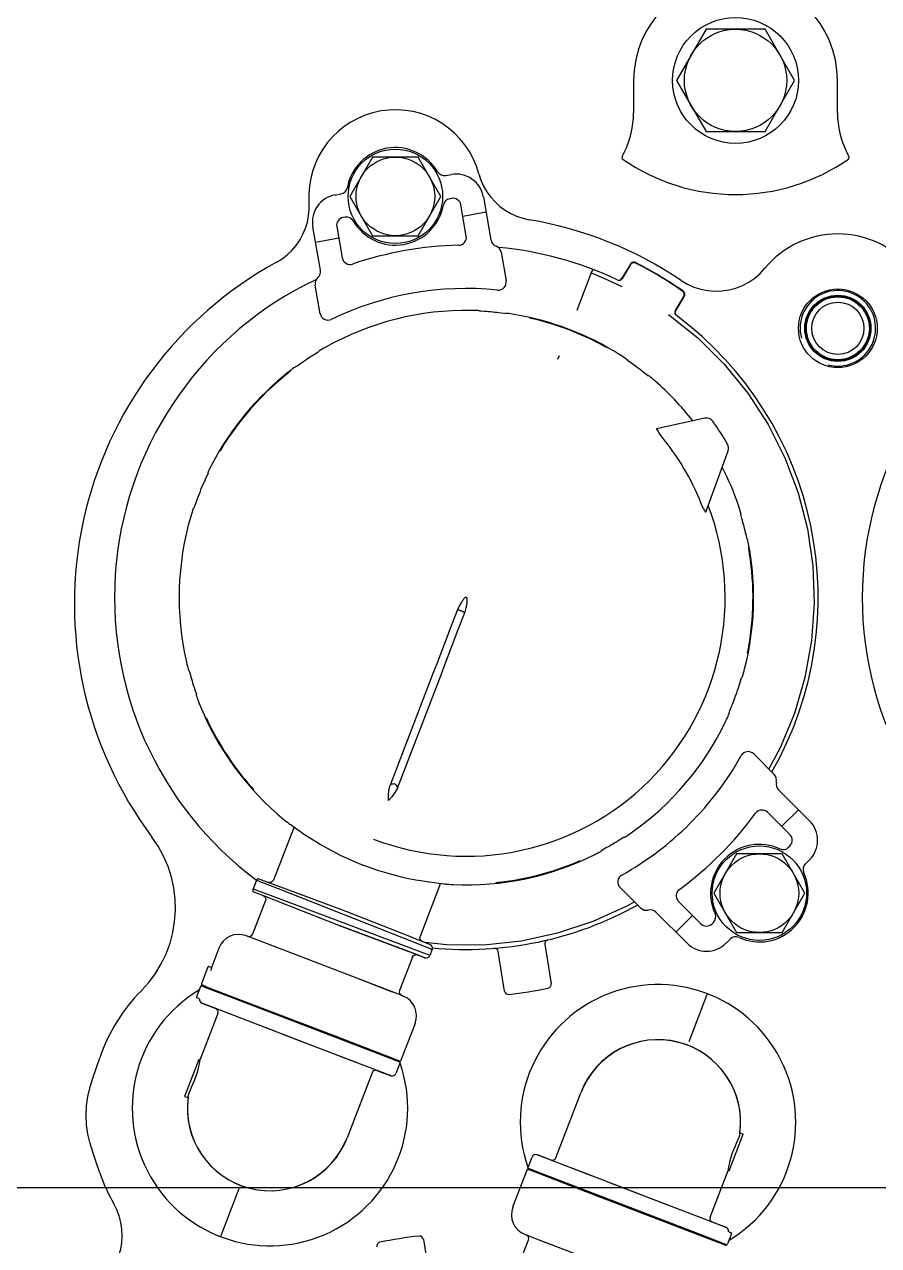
# Model space of a CAD drawing. Header units: millimetres. Extents: x 156850 to 204135, y 56350 to 74150.
# Drawn here: x 158319 to 158427.5, y 62789.9 to 62945.1 of the extents above; entities that cross this region are included whole.
import ezdxf

# ---------------------------------------------------------------- set-up
doc = ezdxf.new("R2010")
doc.units = ezdxf.units.MM
doc.header["$LTSCALE"] = 150
doc.layers.add('-----33 Equipment', color=5, linetype='Continuous')

# ---------------------------------------------------------------- blocks, each defined once
blk = doc.blocks.new('X-2F-PLAN$0$AUDIT_I_260115101451-0')
at = {"color": 0}
for p, q in [((150.9, -43.91), (150.74, -44.33)), ((155.57, -45.71), (150.9, -43.91)), ((204.24, -44.7), (203.97, -44.78)), ((204.84, -44.53), (204.24, -44.7)), ((204.98, -44.49), (205.07, -44.39)), ((155.46, -45.84), (155.51, -45.85)), ((155.51, -45.85), (155.57, -45.71)), ((161.44, -48.13), (155.51, -45.85)), ((162.73, -46.18), (157.12, -60.77)), ((162.75, -46.11), (162.7, -46.26)), ((162.74, -46.14), (162.75, -46.12)), ((163.27, -45.79), (163.23, -45.8)), ((163.23, -45.8), (163.23, -45.79)), ((163.24, -50.42), (164.78, -46.4)), ((163.3, -45.77), (163.27, -45.79)), ((163.33, -45.73), (163.3, -45.77)), ((163.33, -45.73), (163.43, -45.46)), ((164.86, -45.91), (163.56, -45.41)), ((164.78, -46.4), (164.8, -46.36)), ((164.8, -46.36), (164.92, -46.04)), ((164.94, -46.41), (164.88, -46.56)), ((164.94, -46.41), (165.06, -46.09)), ((167.34, -46.86), (165.19, -46.03)), ((201.79, -45.41), (201.97, -45.43)), ((225.63, -45.02), (225.72, -45.12)), ((229.42, -46.58), (229.18, -46.47)), ((164.88, -46.56), (163.27, -50.77)), ((166.97, -47.23), (166.85, -47.18)), ((167.08, -47.27), (166.97, -47.23)), ((167.19, -47.31), (167.08, -47.27)), ((167.28, -47.34), (167.19, -47.31)), ((167.4, -46.99), (167.3, -47.23)), ((169.75, -48.26), (167.37, -47.35)), ((197.79, -47.27), (197.76, -47.21)), ((198.62, -46.78), (198.74, -46.73)), ((198.94, -46.68), (198.65, -46.82)), ((198.74, -46.73), (198.84, -46.68)), ((198.99, -46.61), (199.01, -46.64)), ((230.12, -46.9), (230.28, -46.9)), ((133.07, -48.46), (133.06, -48.46)), ((133.09, -48.47), (133.07, -48.46)), ((139.13, -50.8), (133.53, -48.64)), ((232.93, -48.41), (232.95, -48.39)), ((233.01, -48.43), (233.09, -48.47)), ((139.61, -50.98), (139.6, -50.98)), ((155.27, -71.15), (163.24, -50.42)), ((163.27, -50.77), (158.74, -62.56)), ((169.63, -56.1), (171.26, -51.85)), ((171.25, -51.87), (171.3, -51.75)), ((171.29, -51.78), (171.3, -51.75)), ((175.77, -54.17), (171.53, -52.54)), ((175.78, -56.5), (177.22, -52.64)), ((176.93, -52.58), (176.37, -54.01)), ((177.22, -52.64), (177.24, -52.6)), ((178.36, -53.03), (177.24, -52.6)), ((189.89, -52.66), (189.85, -52.65)), ((189.91, -52.59), (189.98, -52.53)), ((190.23, -52.37), (189.95, -52.61)), ((189.98, -52.53), (190.07, -52.45)), ((190.07, -52.45), (190.18, -52.35)), ((159.83, -53.74), (159.17, -55.45)), ((176.37, -54.01), (172.57, -63.66)), ((178.6, -53.22), (176.85, -57.91)), ((177.26, -55.84), (178.33, -53.09)), ((239.53, -53.41), (239.51, -53.45)), ((185.13, -57.81), (178.39, -55.19)), ((158.82, -56.36), (155.28, -65.56)), ((242.66, -56.88), (242.5, -56.68)), ((242.57, -56.7), (242.73, -56.9)), ((242.84, -57.1), (242.66, -56.88)), ((242.73, -56.9), (242.86, -57.06)), ((242.95, -57.24), (242.84, -57.1)), ((242.86, -57.06), (242.95, -57.18)), ((242.99, -57.28), (242.95, -57.24)), ((243, -57.3), (243.06, -57.32)), ((243.2, -57.43), (243.04, -57.22)), ((176.85, -57.91), (174.43, -64.37)), ((243.66, -58.05), (243.7, -58.22)), ((244, -58.64), (243.78, -58.33)), ((244.3, -59.07), (244, -58.64)), ((245.05, -60.21), (244.9, -59.97)), ((245.44, -60.83), (245.05, -60.21)), ((250.36, -61.12), (254, -60.48)), ((255.88, -61.17), (261.39, -60.19)), ((245.46, -60.86), (245.44, -60.83)), ((245.46, -60.86), (245.57, -60.93)), ((259.94, -63.5), (259.42, -60.54)), ((156.18, -63.21), (153.74, -69.55)), ((158.74, -62.56), (156, -69.68)), ((261.42, -63.24), (257.44, -63.94)), ((265.44, -63.03), (265.57, -63.77)), ((153.9, -67.73), (145.64, -64.55)), ((168.88, -73.48), (172.57, -63.66)), ((172.57, -63.66), (169.34, -72.27)), ((174.43, -64.37), (171.15, -72.69)), ((172.57, -63.66), (172.57, -63.66)), ((265.27, -64.91), (260.27, -67.79)), ((262.62, -64.29), (262.58, -64.05)), ((270.27, -67.79), (265.27, -64.91)), ((164.16, -70.31), (165.82, -66.01)), ((260.27, -67.79), (260.27, -73.57)), ((270.27, -73.57), (270.27, -67.79)), ((153.55, -70.04), (153.89, -69.16)), ((153.58, -69.96), (153.52, -70.11)), ((153.53, -70.1), (153.55, -70.04)), ((153.53, -70.08), (153.53, -70.1)), ((155.21, -71.29), (153.81, -70.75)), ((160.16, -73.19), (155.35, -71.34)), ((168.59, -72.84), (164.35, -71.21)), ((190.08, -70.95), (204.48, -76.48)), ((204.84, -75.54), (190.44, -70.02)), ((163.65, -71.64), (163.7, -71.52)), ((168.56, -74.33), (169.56, -71.68)), ((171.17, -72.63), (170.22, -75.02)), ((132.72, -74.26), (127.71, -75.05)), ((168.57, -74.28), (168.52, -74.42)), ((168.52, -74.43), (168.56, -74.33)), ((168.52, -74.42), (168.52, -74.43)), ((168.94, -73.31), (168.57, -74.28)), ((170.14, -77.16), (170.45, -74.46)), ((177.97, -76.41), (171.22, -73.84)), ((260.27, -73.57), (265.27, -76.45)), ((265.27, -76.45), (270.27, -73.57)), ((169.56, -75.36), (168.81, -75.07)), ((170.2, -75.07), (170.22, -75.02)), ((170.22, -75.02), (170.21, -75.05)), ((170.21, -75.05), (170.21, -75.05)), ((205.88, -75.94), (204.84, -75.54)), ((208.67, -77.01), (205.88, -75.94)), ((177.91, -76.97), (177.89, -76.97)), ((177.89, -76.97), (177.89, -77.01)), ((265.01, -77.83), (264.97, -77.59)), ((267.92, -77.07), (268.05, -77.81)), ((210, -78.59), (212.27, -79.46)), ((260.22, -79.69), (264.2, -78.99)), ((214.25, -79.82), (214.34, -79.59)), ((263.24, -82.21), (262.72, -79.25)), ((250.74, -81.36), (250.67, -81.48)), ((265.21, -81.86), (259.7, -82.83)), ((164.28, -84.54), (169.29, -83.75)), ((178.03, -83.47), (178.06, -83.48)), ((178.03, -83.48), (178.03, -83.47)), ((178.06, -83.77), (178.04, -83.64)), ((178.07, -83.91), (178.06, -83.77)), ((250.44, -84.1), (250.5, -83.59)), ((250.38, -84.58), (250.44, -84.1)), ((250.38, -84.62), (250.38, -84.58)), ((250.38, -84.62), (250.42, -84.78)), ((258.17, -84.12), (254.53, -84.76)), ((128.41, -85.96), (132.65, -87.59)), ((136.84, -85.61), (141.65, -87.46)), ((133.35, -87.16), (133.3, -87.28)), ((141.73, -87.65), (133.76, -108.38)), ((141.79, -87.51), (143.19, -88.05)), ((249.71, -88.15), (249.75, -88.17)), ((249.77, -88.04), (249.75, -88.17)), ((249.8, -87.94), (249.77, -88.04)), ((249.82, -87.85), (249.8, -87.94)), ((249.81, -87.76), (249.83, -87.77)), ((132.84, -88.49), (132.13, -90.34)), ((138.26, -96.24), (141, -89.12)), ((140.82, -95.59), (143.26, -89.25)), ((143.45, -88.76), (143.11, -89.64)), ((143.42, -88.84), (143.48, -88.69)), ((143.47, -88.7), (143.45, -88.76)), ((143.47, -88.72), (143.47, -88.7)), ((170.22, -89.68), (165.21, -90.47)), ((249.49, -89.16), (249.45, -89.15)), ((143.1, -91.07), (151.36, -94.25)), ((245, -91.48), (244.53, -91.3)), ((138.18, -102.44), (141.72, -93.24)), ((180.67, -93.81), (180.62, -93.7)), ((180.71, -93.92), (180.67, -93.81)), ((180.75, -94), (180.71, -93.92)), ((180.82, -94.06), (180.78, -94.07)), ((180.81, -94.04), (180.82, -94.06)), ((255.67, -95.62), (250.76, -93.73)), ((255.9, -95.71), (255.67, -95.62)), ((133.73, -108.03), (138.26, -96.24)), ((182.2, -96.94), (182.06, -96.83)), ((182.46, -97.39), (182.71, -97.84)), ((246.11, -97.48), (246.08, -97.47)), ((246.25, -97.24), (246.19, -97.34)), ((246.31, -97.13), (246.25, -97.24)), ((246.72, -96.25), (246.75, -96.27)), ((134.27, -112.62), (139.88, -98.03)), ((174.83, -101.85), (177.44, -99.24)), ((254.62, -98.98), (254.61, -99.07)), ((254.62, -99.06), (254.62, -99.13)), ((183.81, -99.78), (183.81, -99.65)), ((243.8, -101.03), (244.1, -100.61)), ((244.1, -100.61), (244.32, -100.31)), ((244.54, -100.1), (244.4, -100.19)), ((254.74, -99.36), (254.86, -99.45)), ((254.74, -99.39), (254.86, -99.48)), ((256.6, -100.56), (254.85, -99.5)), ((256.66, -100.54), (254.86, -99.45)), ((256.78, -100.63), (256.66, -100.54)), ((242.54, -102.69), (242.99, -102.11)), ((242.99, -102.11), (243.16, -101.89)), ((256.79, -101.21), (256.82, -101.2)), ((256.82, -101.2), (256.85, -101.19)), ((256.85, -101.19), (256.9, -101.05)), ((280, -100.95), (275.87, -100.95)), ((137.17, -105.06), (137.83, -103.35)), ((170.36, -107.74), (174.31, -103.78)), ((237.07, -109.99), (235.71, -103.86)), ((242.52, -102.72), (242.49, -102.85)), ((242.52, -102.72), (242.54, -102.69)), ((173.89, -108.44), (171.77, -106.32)), ((175.68, -106.65), (172.83, -109.51)), ((250.2, -106.32), (250.28, -106.27)), ((250.59, -106.25), (250.73, -106.31)), ((250.62, -106.23), (250.76, -106.29)), ((250.73, -106.31), (252.54, -107.39)), ((250.78, -106.27), (252.53, -107.33)), ((280, -106.39), (273.5, -110.15)), ((286.5, -110.15), (280, -106.39)), ((132.12, -112.24), (133.73, -108.03)), ((133.76, -108.38), (132.22, -112.4)), ((157.39, -107.82), (157.4, -107.82)), ((157.87, -108), (163.74, -110.26)), ((252.54, -107.39), (252.67, -107.45)), ((253.1, -107.36), (253.2, -107.25)), ((253.2, -107.25), (253.19, -107.19)), ((225.12, -110.12), (232.94, -112.97)), ((273.5, -110.15), (273.5, -117.65)), ((286.5, -117.65), (286.5, -110.15)), ((135.56, -110.67), (141.49, -112.95)), ((163.74, -110.26), (163.91, -110.33)), ((163.91, -110.33), (163.93, -110.34)), ((163.93, -110.34), (163.94, -110.34)), ((176.72, -111.16), (171.72, -114.04)), ((172.83, -110.92), (173.01, -111.09)), ((181.72, -114.04), (176.72, -111.16)), ((132.06, -112.39), (131.94, -112.71)), ((132.06, -112.39), (132.12, -112.24)), ((132.2, -112.44), (132.08, -112.76)), ((133.44, -113.39), (132.14, -112.89)), ((132.22, -112.4), (132.2, -112.44)), ((133.67, -113.07), (133.57, -113.34)), ((133.67, -113.07), (133.7, -113.03)), ((133.7, -113.03), (133.73, -113.01)), ((133.73, -113.01), (133.77, -113)), ((133.77, -113), (133.77, -113.01)), ((134.25, -112.69), (134.3, -112.54)), ((134.26, -112.66), (134.25, -112.68)), ((141.49, -112.95), (141.43, -113.09)), ((141.43, -113.09), (146.1, -114.89)), ((141.54, -112.96), (141.49, -112.95)), ((170.88, -113.22), (170.36, -112.69)), ((199.65, -113.06), (199.51, -113.07)), ((199.65, -113.06), (199.69, -113.07)), ((199.69, -113.07), (200.37, -113.35)), ((146.26, -114.47), (146.1, -114.89)), ((171.72, -114.04), (171.72, -119.82)), ((181.72, -119.82), (181.72, -114.04)), ((200.37, -113.35), (200.63, -113.46)), ((204.23, -114.78), (204.11, -114.68)), ((224.98, -114.59), (224.86, -114.56)), ((191.8, -118.82), (194.41, -116.21)), ((207.21, -115.46), (207.21, -115.43)), ((207.29, -115.44), (207.61, -115.5)), ((207.48, -115.52), (207.37, -115.5)), ((207.61, -115.54), (207.48, -115.52)), ((208.57, -115.63), (208.56, -115.7)), ((215.42, -116.08), (215.4, -116.14)), ((220.22, -115.63), (220.6, -115.57)), ((220.46, -115.63), (220.29, -115.66)), ((220.58, -115.61), (220.46, -115.63)), ((220.66, -115.59), (220.58, -115.61)), ((220.7, -115.59), (220.64, -115.56)), ((221.78, -115.35), (221.63, -115.44)), ((273.5, -117.65), (280, -121.41)), ((280, -121.41), (286.5, -117.65)), ((184.14, -120.82), (187, -117.97)), ((189.87, -119.34), (185.91, -123.29)), ((171.72, -119.82), (176.72, -122.7)), ((176.72, -122.7), (181.72, -119.82)), ((182.56, -120.64), (182.73, -120.82)), ((187.33, -121.88), (185.21, -119.76)), ((180.96, -123.29), (180.43, -122.77)), ((275.87, -126.85), (280, -126.85))]:
    blk.add_line(p, q, dxfattribs=at)
for points in [[(141.19, -33.12), (142.42, -32.69), (143.66, -32.28), (144.89, -31.92), (146.1, -31.63), (147.3, -31.45), (148.5, -31.39), (149.7, -31.45), (150.9, -31.63), (152.11, -31.92), (153.34, -32.28), (154.58, -32.69), (155.81, -33.12)], [(127.79, -33.83), (128.44, -34.38), (129.14, -34.85), (129.89, -35.25), (130.68, -35.56), (131.5, -35.79), (132.34, -35.94), (133.19, -35.99), (134.04, -35.95), (134.88, -35.82), (135.7, -35.6), (136.49, -35.3), (137.25, -34.92)], [(164.33, -38.41), (165.38, -39.36), (166.53, -40.2), (167.74, -40.94), (169.02, -41.55), (170.35, -42.05), (171.73, -42.41), (173.13, -42.64), (174.55, -42.74), (175.97, -42.7), (177.38, -42.53), (178.77, -42.23), (180.12, -41.8), (181.43, -41.24), (182.68, -40.55), (183.85, -39.76)], [(150.84, -44.35), (151.05, -44.4), (151.35, -44.5), (151.71, -44.64), (152.08, -44.8), (152.44, -44.96)], [(152.44, -44.96), (152.91, -45.17), (153.39, -45.35), (153.86, -45.5), (154.31, -45.62), (154.71, -45.71), (155.04, -45.78), (155.3, -45.82), (155.46, -45.84)], [(204.98, -44.49), (204.94, -44.5), (204.84, -44.53)], [(206.09, -44.13), (205.82, -44.2), (205.57, -44.26), (205.36, -44.31), (205.2, -44.35), (205.1, -44.38), (205.07, -44.39)], [(225.63, -45.02), (225.59, -45), (225.49, -44.97), (225.33, -44.92), (225.12, -44.85), (224.88, -44.77), (224.6, -44.69)], [(162.75, -46.12), (162.67, -46.31), (162.07, -47.87)], [(201.79, -45.41), (201.76, -45.42), (201.66, -45.46), (201.51, -45.51), (201.31, -45.59), (201.08, -45.67), (200.83, -45.77)], [(202.1, -45.38), (202, -45.42), (201.97, -45.43)], [(202.95, -45.1), (202.69, -45.18), (202.1, -45.38)], [(225.86, -45.17), (225.76, -45.13), (225.72, -45.12)], [(226.72, -45.47), (226.46, -45.38), (225.86, -45.17)], [(167.36, -47.36), (167.34, -47.36), (167.28, -47.34)], [(167.3, -47.23), (167.3, -47.27), (167.31, -47.31), (167.33, -47.34), (167.36, -47.36)], [(198.84, -46.68), (198.92, -46.64), (198.97, -46.62), (198.99, -46.61)], [(199.01, -46.64), (199, -46.65), (198.94, -46.68)], [(230.12, -46.9), (230.08, -46.88), (229.98, -46.84), (229.42, -46.58)], [(231.19, -47.36), (230.96, -47.23), (230.74, -47.12), (230.55, -47.03), (230.41, -46.96), (230.31, -46.92), (230.28, -46.9)], [(133.53, -48.64), (133.39, -48.59), (133.26, -48.54), (133.09, -48.47)], [(233.27, -48.63), (232.99, -48.46), (232.94, -48.43), (232.93, -48.41)], [(232.95, -48.39), (232.96, -48.4), (233.01, -48.43)], [(233.09, -48.47), (233.19, -48.53), (233.29, -48.59)], [(189.85, -52.65), (189.87, -52.64), (189.91, -52.59)], [(189.95, -52.61), (189.9, -52.65), (189.89, -52.66)], [(176.41, -53.89), (176.34, -54.02), (176.23, -54.12), (176.09, -54.18), (175.94, -54.21), (175.79, -54.18), (175.77, -54.17)], [(178.33, -53.09), (178.36, -53.03), (178.36, -53.03)], [(163.65, -71.64), (163.66, -71.61), (170.18, -54.66)], [(169.56, -75.36), (169.56, -75.35), (169.58, -75.29), (169.63, -75.16), (177.26, -55.84)], [(178.39, -55.19), (178.36, -55.18), (178.23, -55.09), (178.14, -54.98), (178.08, -54.84), (178.07, -54.69), (178.1, -54.58)], [(256.89, -55.58), (257.33, -56.28), (257.84, -56.94), (258.41, -57.54), (259.04, -58.08), (259.72, -58.55), (260.45, -58.94), (261.22, -59.26), (262.01, -59.5), (262.83, -59.65), (263.65, -59.72), (264.48, -59.71)], [(168.81, -75.07), (168.85, -74.97), (175.78, -56.5)], [(185.43, -57.38), (185.39, -57.45), (185.24, -57.66), (184.99, -58), (184.67, -58.45), (184.28, -59.01), (183.84, -59.68), (183.36, -60.43), (182.87, -61.25), (182.39, -62.11)], [(186.06, -56.55), (185.88, -56.77), (185.73, -56.97), (185.59, -57.14), (185.49, -57.27), (185.43, -57.35), (185.42, -57.38)], [(242.95, -57.18), (243.01, -57.26), (243.03, -57.29), (243.05, -57.3), (243.05, -57.32), (243.06, -57.32)], [(243, -57.3), (243, -57.29), (242.99, -57.28)], [(243.66, -58.05), (243.63, -58.02), (243.57, -57.93), (243.48, -57.8), (243.35, -57.63), (243.2, -57.43)], [(243.78, -58.33), (243.72, -58.25), (243.7, -58.22)], [(246.12, -61.84), (245.98, -61.6), (245.85, -61.38), (245.74, -61.19), (245.65, -61.05), (245.59, -60.96), (245.57, -60.93)], [(154.2, -68.34), (154.03, -68.76), (153.53, -70.08)], [(156, -69.68), (155.36, -71.31), (155.35, -71.34)], [(188.49, -69.81), (189.15, -69.8), (189.8, -69.87), (190.44, -70.02)], [(190.08, -70.95), (189.51, -70.63), (188.98, -70.25), (188.49, -69.81)], [(155.21, -71.29), (155.22, -71.26), (155.27, -71.15)], [(190.62, -70.62), (190.48, -70.74), (190.34, -70.84), (190.23, -70.91), (190.14, -70.95), (190.08, -70.95)], [(190.62, -70.62), (190.59, -70.45), (190.56, -70.29), (190.53, -70.15), (190.48, -70.06), (190.44, -70.02)], [(168.59, -72.84), (168.61, -72.85), (168.74, -72.93), (168.84, -73.05), (168.89, -73.19), (168.91, -73.33), (168.88, -73.48)], [(178.81, -71.43), (178.6, -72.37), (178.42, -73.3), (178.27, -74.17), (178.15, -74.97), (178.06, -75.66), (178, -76.22), (177.95, -76.63), (177.92, -76.89), (177.91, -76.97)], [(168.59, -74.25), (168.52, -74.42), (168.52, -74.43)], [(170.59, -74.1), (170.65, -74), (170.75, -73.9), (170.89, -73.83), (171.03, -73.81), (171.18, -73.83), (171.22, -73.84)], [(175.62, -101.06), (175.06, -100.11), (173.1, -95.79), (171.62, -91.28), (170.62, -86.65), (170.13, -81.92), (170.14, -77.16)], [(177.89, -77.01), (177.88, -77.11), (177.87, -77.28), (177.85, -77.49), (177.83, -77.74), (177.82, -78.02)], [(204.48, -76.48), (205.53, -76.87), (208.32, -77.95)], [(210.35, -77.66), (209.55, -77.34), (208.67, -77.01)], [(208.32, -77.95), (209.19, -78.29), (210, -78.59)], [(212.58, -79.05), (212.61, -78.97), (212.63, -78.89), (212.66, -78.82), (212.67, -78.76), (212.68, -78.72), (212.69, -78.68), (212.69, -78.65), (212.7, -78.62), (212.69, -78.6), (212.69, -78.59), (212.69, -78.58), (212.68, -78.57), (212.68, -78.56), (212.67, -78.55), (212.66, -78.55), (212.65, -78.54), (212.64, -78.54), (212.63, -78.53), (210.35, -77.66)], [(212.27, -79.46), (212.28, -79.47), (212.29, -79.47), (212.3, -79.48), (212.31, -79.48), (212.32, -79.48), (212.33, -79.47), (212.34, -79.47), (212.36, -79.46), (212.37, -79.45), (212.38, -79.44), (212.4, -79.42), (212.42, -79.4), (212.44, -79.36), (212.46, -79.32), (212.49, -79.26), (212.52, -79.2), (212.55, -79.12), (212.58, -79.05)], [(214.34, -79.59), (214.31, -79.56), (214.27, -79.53), (214.24, -79.5), (214.21, -79.47), (214.16, -79.43), (214.12, -79.4), (214.06, -79.35), (214, -79.3), (213.93, -79.25), (213.86, -79.2), (213.77, -79.14), (213.68, -79.07), (213.57, -79), (213.45, -78.93), (213.32, -78.86), (213.18, -78.78), (213.01, -78.7), (212.82, -78.61), (212.62, -78.53)], [(212.26, -79.46), (212.46, -79.53), (212.65, -79.59), (212.82, -79.64), (212.98, -79.68), (213.12, -79.71), (213.25, -79.74), (213.37, -79.76), (213.49, -79.77), (213.59, -79.79), (213.68, -79.8), (213.77, -79.81), (213.85, -79.81), (213.92, -79.82), (213.98, -79.82), (214.03, -79.82), (214.08, -79.82), (214.13, -79.82), (214.17, -79.82), (214.21, -79.82), (214.25, -79.82)], [(250.74, -81.36), (250.74, -81.33), (250.75, -81.22), (250.75, -81.06), (250.76, -80.84), (250.77, -80.59), (250.78, -80.31)], [(250.6, -82.52), (250.62, -82.25), (250.63, -82)], [(250.63, -82), (250.67, -81.52), (250.67, -81.48)], [(268.12, -81.3), (267.33, -81.56), (266.57, -81.9), (265.85, -82.31), (265.18, -82.79), (264.56, -83.34), (264, -83.96), (263.51, -84.63), (263.09, -85.34), (262.75, -86.09), (262.48, -86.88), (262.3, -87.69)], [(178.04, -83.64), (178.03, -83.54), (178.03, -83.48)], [(178.06, -83.48), (178.07, -83.5), (178.08, -83.56), (178.12, -83.93)], [(250.27, -85.79), (250.31, -85.53), (250.35, -85.29), (250.38, -85.08), (250.4, -84.92), (250.42, -84.81), (250.42, -84.78)], [(133.35, -87.16), (133.34, -87.19), (126.82, -104.14)], [(141, -89.12), (141.64, -87.49), (141.65, -87.46)], [(141.79, -87.51), (141.78, -87.54), (141.73, -87.65)], [(249.71, -88.15), (249.79, -87.84), (249.8, -87.78), (249.8, -87.76)], [(249.83, -87.77), (249.83, -87.79), (249.82, -87.85)], [(142.8, -90.46), (142.97, -90.04), (143.47, -88.72)], [(180.66, -93.69), (180.79, -93.99), (180.81, -94.04)], [(180.78, -94.07), (180.77, -94.05), (180.75, -94)], [(181.59, -95.93), (181.71, -96.16), (181.82, -96.38), (181.92, -96.57), (181.99, -96.71), (182.04, -96.8), (182.06, -96.83)], [(255.53, -95.56), (254.99, -96.88), (254.42, -98.18), (253.81, -99.46)], [(255.99, -95.74), (255.97, -95.73), (255.9, -95.71)], [(182.2, -96.94), (182.22, -96.97), (182.27, -97.06), (182.46, -97.39)], [(246.08, -97.47), (246.14, -97.35), (246.27, -97.12)], [(246.19, -97.34), (246.15, -97.42), (246.12, -97.47), (246.11, -97.48)], [(183.26, -98.76), (183.4, -99), (183.74, -99.53)], [(244.54, -100.1), (244.56, -100.07), (244.62, -99.98), (244.71, -99.85), (244.83, -99.67), (244.96, -99.47), (245.11, -99.25)], [(254.62, -99.09), (254.66, -99.23), (254.74, -99.36)], [(254.62, -99.13), (254.66, -99.27), (254.74, -99.39)], [(183.74, -99.53), (183.79, -99.62), (183.81, -99.65)], [(183.81, -99.78), (183.83, -99.82), (183.89, -99.9), (183.98, -100.04), (184.1, -100.22), (184.24, -100.43), (184.4, -100.66)], [(244.32, -100.31), (244.38, -100.22), (244.4, -100.19)], [(256.9, -101.05), (256.9, -100.9), (256.86, -100.76), (256.78, -100.63)], [(270.06, -99.51), (270.09, -99.49), (270.13, -99.49)], [(270.13, -99.49), (270.2, -99.49), (270.28, -99.52), (270.38, -99.55), (270.49, -99.59), (270.61, -99.64), (270.73, -99.7), (270.86, -99.76)], [(235.63, -103.9), (235.51, -103.97), (235.37, -104.05), (235.2, -104.15), (235.01, -104.27), (234.82, -104.43)], [(235.71, -103.86), (235.7, -103.86), (235.67, -103.87), (235.63, -103.9)], [(241.82, -103.66), (242, -103.45), (242.16, -103.26), (242.3, -103.09), (242.4, -102.96), (242.47, -102.88), (242.49, -102.85)], [(250.25, -105.38), (247.29, -109.09), (243.94, -112.46), (240.26, -115.46), (236.28, -118.03), (232.04, -120.17), (227.6, -121.84), (223, -123.03), (218.31, -123.72), (213.56, -123.9), (208.81, -123.56), (204.12, -122.72), (199.56, -121.38), (195.17, -119.56), (192.51, -118.11)], [(250.27, -106.28), (250.33, -106.25), (250.48, -106.22), (250.62, -106.23)], [(250.3, -106.26), (250.45, -106.23), (250.59, -106.25)], [(254.59, -107.01), (254.12, -107.79), (253.75, -108.62), (253.48, -109.48), (253.3, -110.37), (253.23, -111.27), (253.26, -112.18), (253.39, -113.07), (253.62, -113.95), (253.95, -114.79), (254.37, -115.59), (254.88, -116.34), (255.47, -117.03), (256.14, -117.64)], [(252.67, -107.45), (252.82, -107.46), (252.97, -107.43), (253.1, -107.36)], [(225.12, -110.12), (225.12, -110.11), (225.15, -110.09)], [(225.15, -110.09), (225.29, -110.02), (225.38, -109.96), (225.49, -109.9), (225.61, -109.83), (225.76, -109.76), (225.92, -109.68), (226.11, -109.59), (226.32, -109.5)], [(134.25, -112.68), (134.33, -112.49), (134.93, -110.93)], [(144.56, -113.84), (144.09, -113.63), (143.61, -113.45), (143.14, -113.3), (142.69, -113.18), (142.29, -113.09), (141.96, -113.02), (141.7, -112.98), (141.54, -112.96)], [(198.53, -112.63), (198.79, -112.75), (199.02, -112.86), (199.23, -112.95), (199.38, -113.02), (199.48, -113.06), (199.51, -113.07)], [(146.16, -114.45), (145.95, -114.4), (145.65, -114.3), (145.29, -114.16), (144.92, -114), (144.56, -113.84)], [(203.12, -114.37), (203.38, -114.45), (203.97, -114.63)], [(203.97, -114.63), (204.07, -114.66), (204.11, -114.68)], [(204.23, -114.78), (204.27, -114.79), (204.37, -114.82), (204.52, -114.87), (204.72, -114.93), (204.96, -114.99), (205.22, -115.06)], [(223.84, -114.84), (224.11, -114.77), (224.35, -114.7)], [(224.35, -114.7), (224.82, -114.57), (224.86, -114.56)], [(224.98, -114.59), (225.02, -114.58), (225.12, -114.55), (225.28, -114.5), (225.49, -114.44), (225.72, -114.36), (226, -114.27)], [(207.21, -115.43), (207.23, -115.43), (207.29, -115.44)], [(207.37, -115.5), (207.28, -115.48), (207.23, -115.47), (207.21, -115.46)], [(219.86, -115.69), (219.99, -115.67), (220.22, -115.63)], [(220.29, -115.66), (220.06, -115.7), (219.93, -115.72)], [(220.6, -115.57), (220.62, -115.57), (220.64, -115.56), (220.64, -115.56)], [(220.62, -115.65), (220.88, -115.6), (221.12, -115.55), (221.33, -115.51), (221.49, -115.48), (221.6, -115.45), (221.63, -115.44)], [(220.7, -115.59), (220.7, -115.59), (220.68, -115.59), (220.66, -115.59)], [(221.78, -115.35), (221.81, -115.34), (221.92, -115.32), (222.28, -115.23)], [(222.28, -115.23), (222.52, -115.18), (222.79, -115.11)], [(270.86, -128.04), (270.73, -128.1), (270.61, -128.16), (270.49, -128.21), (270.38, -128.25), (270.28, -128.28), (270.2, -128.31), (270.13, -128.31), (270.09, -128.31), (270.06, -128.29)]]:
    blk.add_lwpolyline(points, dxfattribs=at)
for centre, radius in [((265.27, -70.68), 6), ((265.27, -70.68), 5), ((280, -113.9), 8), ((280, -113.9), 6.5), ((176.72, -116.93), 6), ((176.72, -116.93), 5), ((248.5, -126.9), 5), ((248.5, -126.9), 4.2), ((248.5, -126.9), 4.11), ((248.5, -126.9), 4), ((248.5, -126.9), 3.32)]:
    blk.add_circle(centre, radius, dxfattribs=at)
for centre, radius, start, end in [((213.5, -79.4), 49.5, 28.7645, 126.7902), ((148.5, -54.4), 22.5, 108.9664, 120.0048), ((148.5, -54.4), 22.5, 45.3, 71.0333), ((214.27, -79.7), 44.7, 25.3058, 143.4047), ((149.4, -54.75), 17.5, 31.1655, 289.0656), ((214.28, -79.7), 36.5, 73.5743, 102.9692), ((149.4, -54.75), 10.5, 82.6702, 249.0294), ((149.41, -54.75), 10.5, 82.2348, 248.9275), ((214.29, -79.7), 36.42, 106.4567, 108.1477), ((163.22, -46.29), 0.5, 88.4519, 158.955), ((163.24, -45.69), 0.1, 268.4337, 338.963), ((163.52, -45.5), 0.1, 68.9622, 158.9627), ((149.4, -54.75), 17.5, 27.7359, 28.372), ((164.83, -46), 0.1, 338.9625, 68.9625), ((165.16, -46.13), 0.1, 68.9625, 158.9625), ((214.28, -79.7), 36.5, 111.6208, 140.643), ((214.29, -79.7), 36.42, 65.8682, 70.038), ((161.62, -47.66), 0.5, 248.9854, 338.9115), ((165.24, -47.17), 0.7, 173.8897, 197.0893), ((167.4, -47.25), 0.1, 165.4087, 248.9806), ((167.3, -46.95), 0.1, 338.9622, 68.9627), ((214.29, -79.7), 36.42, 115.4338, 131.352), ((214.29, -79.7), 36.45, 116.9625, 124.5369), ((214.29, -79.7), 36.46, 115.4422, 116.9625), ((214.28, -79.7), 36.5, 38.0149, 62.3951), ((168.78, -50.78), 2.7, 338.9648, 68.9625), ((214.29, -79.7), 36.42, 39.2211, 58.5821), ((214.29, -79.7), 36.46, 56.9625, 58.5738), ((214.29, -79.7), 36.45, 46.1745, 56.9625), ((214.29, -79.7), 36.46, 124.5228, 131.3851), ((171.71, -52.08), 0.5, 159.0031, 248.9256), ((177.06, -53.06), 0.5, 68.9655, 105.2348), ((178.18, -53.49), 0.5, 32.6987, 68.962), ((214.29, -79.7), 36.46, 39.1111, 46.1789), ((214.29, -79.7), 36.42, 32.8081, 34.5135), ((254.18, -61.47), 1, 40, 100), ((262, -63.64), 3.5, 10, 100), ((265.27, -70.68), 11, 285.0024, 94.1214), ((214.28, -79.7), 36.5, 359.0468, 29.2891), ((250.54, -62.11), 1, 100, 205.7598), ((255.71, -60.18), 1, 220, 280), ((214.29, -79.7), 36.43, 151.1197, 166.8683), ((214.06, -79.71), 39.5, 354.2402, 25.7598), ((261.59, -64.22), 1, 10, 100), ((257.62, -64.92), 1, 100, 198.7529), ((261.64, -64.46), 1, 300.3175, 10), ((266.56, -63.6), 1, 190, 259.6825), ((265.27, -70.68), 6.2, 300.3175, 79.6825), ((214.06, -79.71), 45, 1.2471, 18.7529), ((265.27, -70.68), 6.2, 120.3175, 259.6825), ((153.72, -68.19), 0.5, 339.0134, 68.9589), ((214.29, -79.7), 32.88, 159.008, 290.8299), ((131.87, -68.82), 0.5, 11.817, 98.9625), ((82.73, -79.1), 50.7, 6.1079, 11.8171), ((153.99, -70.29), 0.5, 158.9699, 248.927), ((149.4, -54.75), 17.5, 289.5529, 290.1887), ((156.08, -70.98), 0.7, 120.8317, 156.9474), ((164.17, -71.68), 0.5, 68.9994, 158.9219), ((161.13, -70.67), 2.7, 248.9625, 338.9602), ((132.64, -73.76), 0.5, 278.9625, 6.1079), ((168.99, -74.6), 0.5, 159.4897, 248.965), ((169.74, -74.89), 0.5, 248.9621, 338.4423), ((214.27, -79.7), 44.7, 174.4413, 209.1053), ((268.9, -76.9), 1, 120.3175, 190), ((263.98, -77.76), 1, 10, 79.6825), ((214.28, -79.7), 36.5, 177.3575, 206.3951), ((260.05, -78.71), 1, 181.2471, 280), ((264.02, -78.01), 1, 280, 10), ((264.6, -78.41), 3.5, 280, 10), ((169.21, -83.26), 0.5, 278.9625, 4.5214), ((214.29, -79.7), 36.42, 353.8682, 355.5592), ((254.36, -83.77), 1, 174.2402, 280), ((258, -83.13), 1, 280, 340), ((259.88, -83.82), 1, 100, 160), ((164.36, -85.04), 0.5, 98.9625, 186.1079), ((214.27, -79.7), 50.7, 186.1079, 191.8171), ((214.29, -79.7), 36.46, 186.6309, 193.3881), ((214.29, -79.7), 36.42, 186.664, 202.5821), ((214.27, -79.7), 44.7, 334.6124, 354.7052), ((147.6, -104.05), 17.5, 211.1655, 109.0656), ((135.87, -88.13), 2.7, 68.9625, 158.9602), ((214.28, -79.7), 36.5, 327.6209, 350.3951), ((132.83, -87.12), 0.5, 248.9994, 338.9219), ((140.92, -87.82), 0.7, 300.8317, 336.9474), ((147.6, -104.05), 17.5, 109.5529, 110.1887), ((143.01, -88.51), 0.5, 338.9699, 68.927), ((214.29, -79.7), 36.45, 193.3881, 200.9625), ((214.29, -79.7), 36.42, 331.4338, 346.5821), ((214.29, -79.7), 36.46, 344.9625, 346.5758), ((213.5, -79.4), 49.5, 326.0969, 350.3592), ((170.3, -90.17), 0.5, 13.4036, 98.9625), ((214.29, -79.7), 36.45, 332.9625, 344.9625), ((143.28, -90.61), 0.5, 159.0134, 248.9589), ((165.13, -89.98), 0.5, 191.817, 278.9625), ((214.29, -79.7), 36.46, 200.9625, 202.5738), ((147.59, -104.05), 10.5, 262.2348, 68.9275), ((147.6, -104.05), 10.5, 262.6702, 69.0294), ((214.29, -79.7), 36.46, 331.4422, 332.9625), ((178.15, -99.94), 1, 29.2402, 135), ((214.29, -79.7), 36.42, 209.8682, 211.5592), ((255.11, -99.08), 0.5, 154.621, 238.8954), ((213.49, -80.16), 39.5, 209.2402, 240.7598), ((214.28, -79.7), 36.5, 215.0468, 244.4417), ((256.34, -100.99), 0.5, 333.1586, 58.9625), ((290.5, -113.9), 25, 144.8514, 215.1486), ((175.54, -102.56), 1, 135, 195), ((214.29, -79.7), 36.42, 322.4567, 324.1477), ((214.27, -79.7), 47.65, 324.7662, 333.1585), ((214.27, -79.7), 47.7, 324.7099, 333.2151), ((280, -113.9), 12.95, 270, 90), ((173.6, -103.08), 1, 315, 15), ((214.28, -79.7), 36.5, 307.9709, 318.9692), ((214.3, -79.71), 32.13, 291.9843, 309.6978), ((176.39, -107.36), 1, 36.2471, 135), ((213.49, -80.16), 45, 216.2471, 233.7529), ((214.27, -79.7), 44.7, 240.2964, 323.3125), ((250.52, -106.7), 0.5, 59.0271, 143.329), ((172.83, -110.21), 3.5, 135, 225), ((252.78, -106.9), 0.5, 238.9625, 324.7664), ((173.54, -110.21), 1, 135, 225), ((236.1, -110.2), 1, 305.5614, 12.508), ((131.76, -111.63), 0.7, 353.8897, 17.0893), ((135.38, -111.14), 0.5, 68.9854, 158.9115), ((173.71, -110.39), 1, 225, 294.6825), ((176.72, -116.93), 6.2, 335.3175, 114.6825), ((214.29, -79.71), 38.49, 300.4322, 305.5614), ((132.17, -112.8), 0.1, 158.9625, 248.9625), ((147.6, -104.05), 17.5, 207.7359, 208.372), ((133.76, -113.11), 0.1, 88.4337, 158.963), ((133.78, -112.51), 0.5, 268.4519, 338.955), ((170.18, -113.92), 1, 335.3175, 45), ((214.28, -79.7), 36.5, 288.7269, 297.0254), ((233.28, -112.03), 1, 250.008, 300.4322), ((133.48, -113.3), 0.1, 248.9622, 338.9627), ((176.72, -116.93), 6.2, 155.3175, 294.6825), ((193.71, -115.5), 1, 315, 60.7598), ((214.29, -79.7), 36.42, 247.978, 252.1477), ((214.28, -79.7), 36.5, 255.6209, 280.0011), ((214.29, -79.7), 36.42, 259.4338, 278.7949), ((214.29, -79.7), 36.46, 259.4422, 260.9625), ((214.29, -79.7), 36.45, 260.9625, 271.7504), ((214.29, -79.7), 36.46, 271.7461, 278.9049), ((214.29, -79.7), 36.42, 283.5024, 285.2079), ((186.29, -117.26), 1, 315, 53.7529), ((248.5, -126.9), 12, 309.5133, 50.4867), ((190.57, -120.05), 1, 75, 135), ((191.09, -118.11), 1, 255, 315), ((183.26, -119.94), 1, 155.3175, 225), ((183.44, -120.11), 1, 225, 315), ((179.73, -123.47), 1, 45, 114.6825), ((248.5, -126.9), 4.8, 165, 105), ((183.44, -120.82), 3.5, 225, 315), ((214.27, -174.7), 44.7, 25.3058, 143.4047)]:
    blk.add_arc(centre, radius, start, end, dxfattribs=at)
for centre, major_axis, start_param, end_param in [((275.97, -90.94), (-10.62, -0.76), 1.002586, 1.49436), ((275.97, -136.86), (10.62, -0.76), -4.635953, -4.144179)]:
    blk.add_ellipse(centre, major_axis=major_axis, ratio=0.939408, start_param=start_param, end_param=end_param, dxfattribs=at)
blk = doc.blocks.new('X-2F-PLAN$0$A$C73FA2420')
at = {"color": 0}
blk.add_blockref('X-2F-PLAN$0$AUDIT_I_260115101451-0', (2903.73, 1142.88), dxfattribs=at)
blk = doc.blocks.new('X-2F-PLAN$0$zw$C47F')
at = {"layer": '-----33 Equipment'}
blk.add_lwpolyline([(5941.06, 2236.3), (6141.06, 2236.3), (6141.06, 1136.3), (5941.06, 1136.3)], close=True, dxfattribs=at)
blk.add_blockref('X-2F-PLAN$0$A$C73FA2420', (2898.05, 848.02), dxfattribs=at)

msp = doc.modelspace()

# ---------------------------------------------------------------- block references
at = {"layer": '-----33 Equipment', "rotation": 90.00000000000001}
msp.add_blockref('X-2F-PLAN$0$zw$C47F', (160286.3, 56856.22), dxfattribs=at)

doc.saveas('drawing.dxf')
